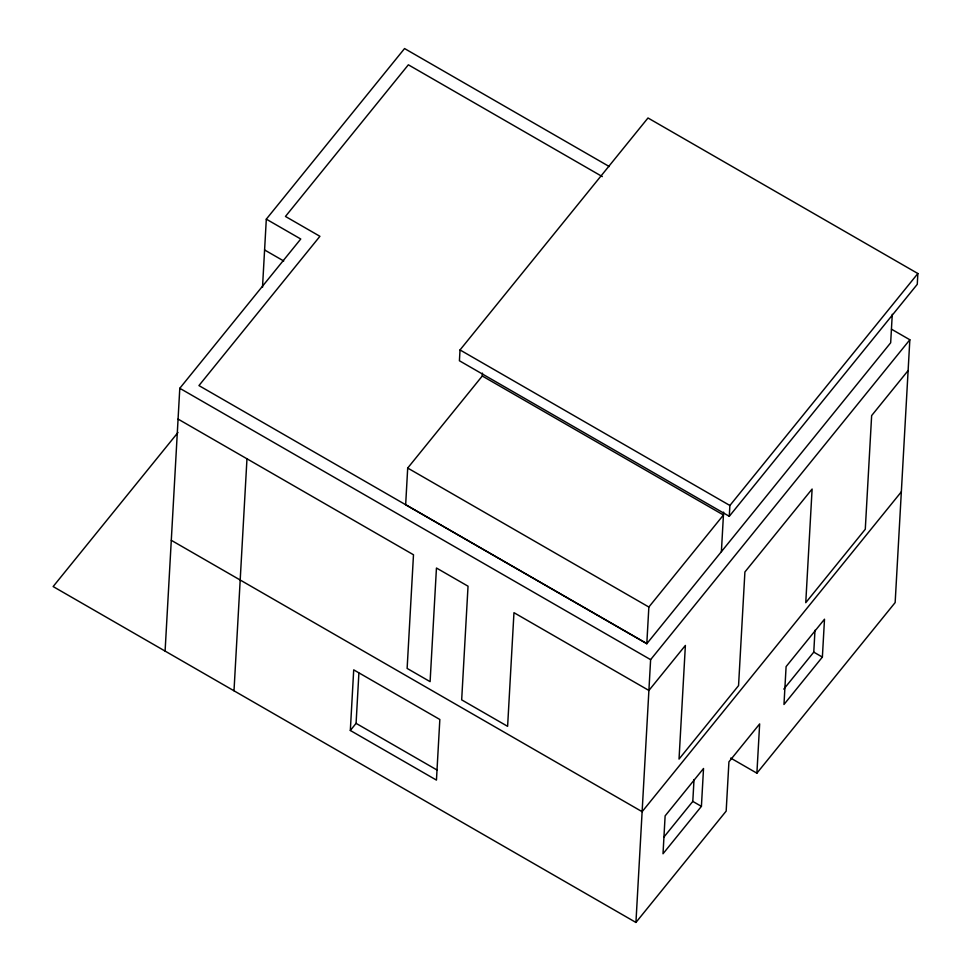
<?xml version="1.0" encoding="UTF-8"?>
<svg xmlns="http://www.w3.org/2000/svg" width="971" height="971" viewBox="0 0 971 971"><rect width="100%" height="100%" fill="white"/><g stroke="black" fill="none" stroke-linecap="round" stroke-linejoin="round"><path stroke-width="1.46" d="M165.094 651.092L179.793 388.291L300.755 239.012L266.309 219.155L404.555 48.55L609.29 166.551M233.999 690.794L246.974 458.798M262.498 287.367L266.309 219.155M350.325 730.471L353.711 669.856L439.839 719.487L436.452 780.101L350.325 730.471L356.078 723.359L358.894 673.097M482.441 373.119L482.284 376.008L407.699 468.046L405.66 504.714L646.82 643.555M460.023 349.948L459.417 360.763L729.282 516.293L917.267 284.321L917.862 273.519L647.997 117.977L460.023 349.948L729.889 505.49L729.282 516.293M602.323 176.601L408.354 64.802L285.462 216.448L319.92 236.305L198.946 385.584L646.807 643.712L648.859 607.033L723.444 515.006L482.284 376.008M177.972 432.496L53.138 586.557L635.932 922.45L650.619 659.649L909.839 339.765L891.463 329.181M663.763 837.245L692.796 801.403L694.022 779.555M701.414 806.367L703.526 768.486L665.123 815.883L663.011 853.764L701.414 806.367L692.796 801.403M721.392 551.674L723.601 512.118M730.714 758.084L756.895 773.171L759.65 723.917L728.93 761.834L726.174 811.088L635.932 922.45M783.791 689.119L813.771 652.136L814.985 630.276M822.376 657.088L824.5 619.207L786.097 666.604L783.973 704.485L822.376 657.088L813.771 652.136M892.264 314.301L890.674 342.775L646.807 643.712M909.839 339.765L895.153 602.566L756.895 773.171M729.889 505.49L917.862 273.519M908.116 370.57L871.642 415.588L865.282 529.244L805.76 602.688L812.108 489.044L744.903 571.98L738.555 685.623L679.032 759.079L685.38 645.436L648.907 690.454L513.962 612.677L507.615 726.332L461.674 699.86L468.034 586.205L436.452 568.011L430.104 681.654L407.128 668.424L413.488 554.769L178.069 419.084M901.343 491.799L642.122 811.683L171.297 540.313M264.585 249.96L283.726 260.981M407.699 468.046L648.859 607.033M179.793 388.291L650.619 659.649M356.078 723.359L436.986 769.991"/></g></svg>
